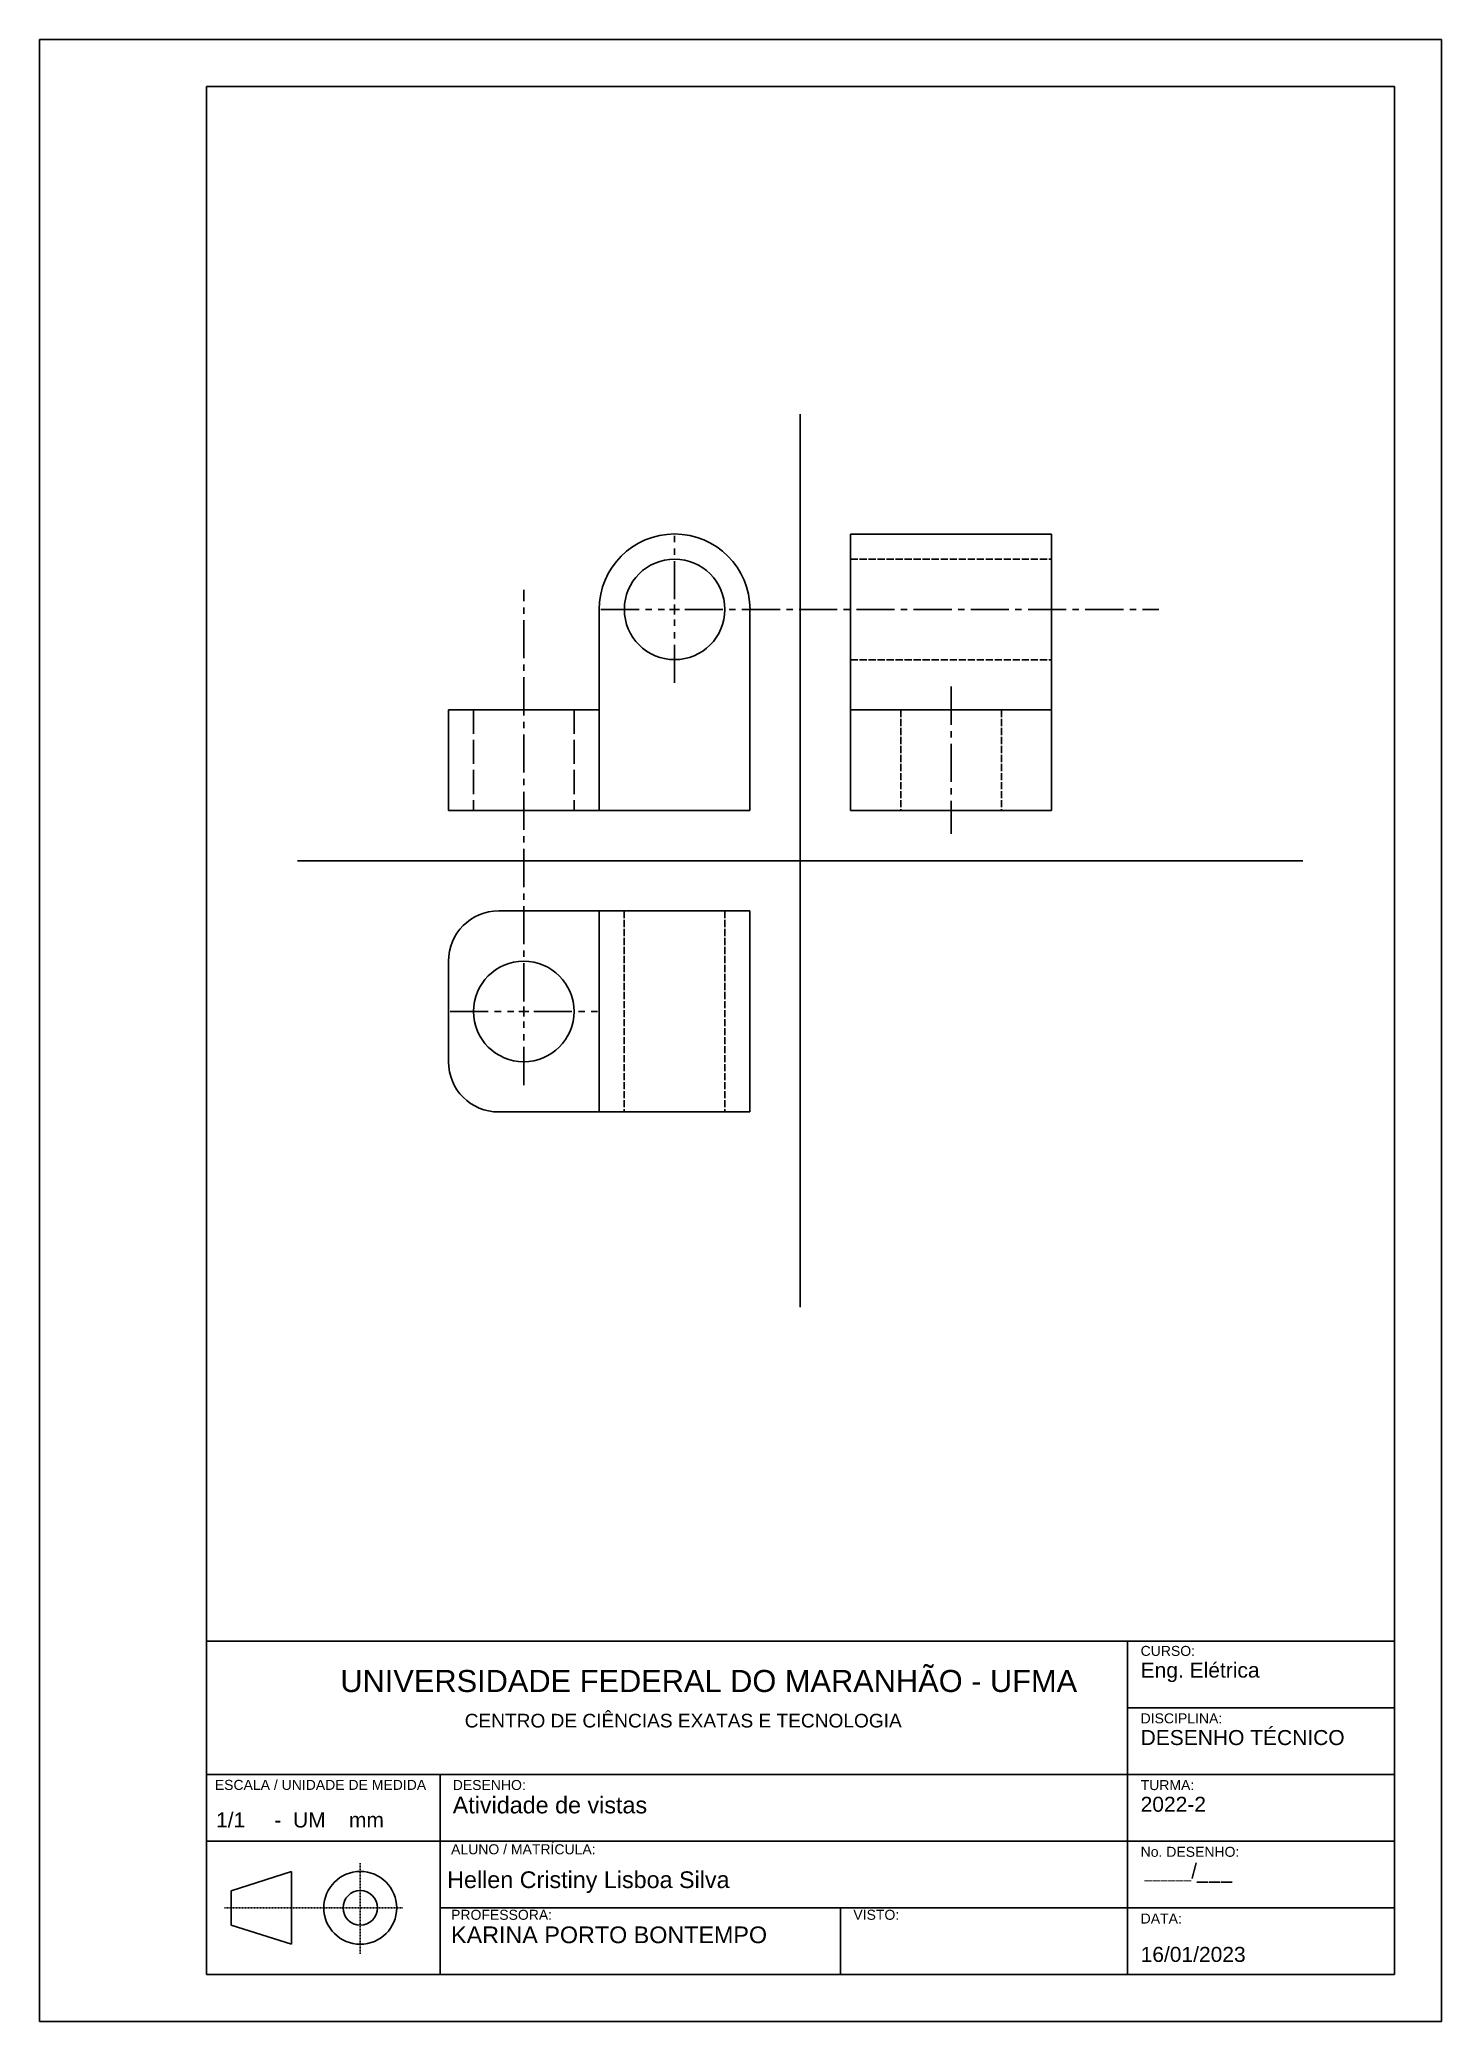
# Paper-space layout 'Layout1' of a CAD drawing. Header units: millimetres. Extents: x 0 to 210, y -3 to 294.
import ezdxf

# ---------------------------------------------------------------- set-up
doc = ezdxf.new("R2010")
doc.units = ezdxf.units.MM
doc.header["$LTSCALE"] = 0.3
for name, pattern in [('ACAD_ISO02W100', [15, 12, -3]), ('CENTER2', [28.575, 19.05, -3.175, 3.175, -3.175]), ('DASHDOT', [1, 0.5, -0.25, 0, -0.25])]:
    doc.linetypes.add(name, pattern=pattern)
doc.layers.add('aresta', color=3, linetype='Continuous')
doc.layers.add('aresta NV', color=3, linetype='ACAD_ISO02W100', transparency=0.5)
doc.styles.get("Standard").update_dxf_attribs({"font": 'arial.ttf'})

# ---------------------------------------------------------------- blocks, each defined once
blk = doc.blocks.new('*U15')
at = {"layer": 'aresta', "color": 0, "linetype": 'CENTER2', "transparency": 16777216}
for p, q in [((0, 1.51), (0, 11.03)), ((-11.03, 0), (-1.51, 0)), ((1.51, 0), (72.53, 0)), ((0, -11.03), (0, -1.51))]:
    blk.add_line(p, q, dxfattribs=at)
at = {"layer": 'aresta', "color": 0, "linetype": 'Continuous', "transparency": 16777216}
for p, q in [((-0.75, 0), (0.75, 0)), ((0, -0.75), (0, 0.75))]:
    blk.add_line(p, q, dxfattribs=at)
blk = doc.blocks.new('*U17')
at = {"layer": 'aresta NV', "color": 0, "linetype": 'CENTER2', "transparency": 16777216}
blk.add_line((0, 11.03), (0, -11.03), dxfattribs=at)
blk = doc.blocks.new('*U18')
at = {"layer": 'aresta NV', "color": 0, "linetype": 'CENTER2', "transparency": 16777216}
for p, q in [((0, 1.51), (0, 63.21)), ((-11.03, 0), (-1.51, 0)), ((1.51, 0), (11.03, 0)), ((0, -11.03), (0, -1.51))]:
    blk.add_line(p, q, dxfattribs=at)
at = {"layer": 'aresta NV', "color": 0, "linetype": 'Continuous', "transparency": 16777216}
for p, q in [((-0.75, 0), (0.75, 0)), ((0, -0.75), (0, 0.75))]:
    blk.add_line(p, q, dxfattribs=at)

psp = doc.layouts.get("Layout1")

# ---------------------------------------------------------------- linework, layer by layer
at = {"ltscale": 8}
for p, q in [((0.3, 294.4), (210.3, 294.4)), ((0.3, -2.6), (0.3, 294.4)), ((210.3, -2.6), (210.3, 294.4)), ((203.3, 287.4), (25.3, 287.4)), ((25.3, 4.4), (25.3, 287.4)), ((203.3, 4.4), (203.3, 287.4)), ((25.3, 54.4), (203.3, 54.4)), ((25.3, 54.4), (25.3, 4.4)), ((163.3, 54.4), (163.3, 4.4)), ((203.3, 4.4), (203.3, 54.4)), ((163.3, 44.4), (203.3, 44.4)), ((25.3, 34.4), (203.3, 34.4)), ((60.3, 34.4), (60.3, 4.4)), ((25.3, 24.4), (203.3, 24.4)), ((28.98, 16.98), (38.03, 19.87)), ((38.03, 8.95), (38.03, 19.87)), ((28.98, 11.83), (28.98, 16.98)), ((60.3, 14.4), (203.3, 14.4)), ((120.3, 14.4), (120.3, 4.4)), ((28.98, 11.83), (38.03, 8.95)), ((25.3, 4.4), (203.3, 4.4)), ((0.3, -2.6), (210.3, -2.6))]:
    psp.add_line(p, q, dxfattribs=at)
for p, q in [((114.26, 104.43), (114.26, 238.26)), ((114.26, 179.75), (114.26, 104.43)), ((121.79, 178.88), (151.91, 178.88)), ((114.26, 171.35), (38.94, 171.35)), ((38.94, 171.35), (189.57, 171.35)), ((69.07, 163.82), (106.72, 163.82))]:
    psp.add_line(p, q)
at = {"linetype": 'DASHDOT'}
for p, q in [((48.33, 21.13), (48.33, 7.54)), ((54.65, 14.41), (28, 14.41))]:
    psp.add_line(p, q, dxfattribs=at)
at = {"ltscale": 8}
for radius in [5.46, 2.58]:
    psp.add_circle((48.33, 14.41), radius, dxfattribs=at)
at = {"layer": 'aresta'}
for p, q in [((121.79, 178.88), (121.79, 220.3)), ((84.13, 193.94), (84.13, 209.01)), ((106.72, 178.88), (106.72, 209.01)), ((61.53, 178.88), (61.53, 193.94)), ((61.53, 193.94), (84.13, 193.94)), ((61.53, 178.88), (106.72, 178.88)), ((106.72, 178.88), (61.53, 178.88))]:
    psp.add_line(p, q, dxfattribs=at)
at = {"layer": 'aresta', "ltscale": 0.3}
for p, q in [((151.91, 220.3), (121.79, 220.3)), ((151.91, 178.88), (151.91, 220.3)), ((84.13, 193.94), (84.13, 178.88)), ((121.79, 193.94), (151.91, 193.94)), ((121.79, 178.88), (151.91, 178.88)), ((106.72, 163.82), (69.07, 163.82)), ((84.13, 163.82), (84.13, 133.69)), ((106.72, 133.69), (106.72, 163.82)), ((61.53, 156.29), (61.53, 141.22)), ((69.07, 133.69), (106.72, 133.69))]:
    psp.add_line(p, q, dxfattribs=at)
at = {"layer": 'aresta'}
psp.add_circle((95.43, 209.01), 7.53, dxfattribs=at)
at = {"layer": 'aresta', "ltscale": 0.3}
psp.add_circle((72.83, 148.75), 7.53, dxfattribs=at)
at = {"layer": 'aresta'}
psp.add_arc((95.43, 209.01), 11.3, 0, 180, dxfattribs=at)
at = {"layer": 'aresta', "ltscale": 0.3}
for centre, start, end in [((69.07, 156.29), 90, 180), ((69.07, 141.22), 180, 270)]:
    psp.add_arc(centre, 7.53, start, end, dxfattribs=at)
at = {"layer": 'aresta NV', "ltscale": 0.3}
for p, q in [((121.79, 216.54), (151.91, 216.54)), ((121.79, 201.47), (151.91, 201.47)), ((129.32, 193.94), (129.32, 178.88)), ((144.38, 193.94), (144.38, 178.88)), ((87.89, 163.82), (87.89, 133.69)), ((102.96, 163.82), (102.96, 133.69))]:
    psp.add_line(p, q, dxfattribs=at)
at = {"layer": 'aresta NV'}
for p, q in [((65.3, 193.94), (65.3, 178.88)), ((80.36, 193.94), (80.36, 178.88))]:
    psp.add_line(p, q, dxfattribs=at)

# ---------------------------------------------------------------- block references
at = {"layer": 'aresta', "linetype": 'CENTER2', "rotation": 8.537736462515939e-07}
psp.add_blockref('*U15', (95.43, 209.01), dxfattribs=at)
at = {"layer": 'aresta NV', "linetype": 'CENTER2', "rotation": 8.537736462515939e-07}
psp.add_blockref('*U18', (72.83, 148.75), dxfattribs=at)
at = {"layer": 'aresta NV', "linetype": 'CENTER2'}
psp.add_blockref('*U17', (136.85, 186.41), dxfattribs=at)

# ---------------------------------------------------------------- texts
at = {"ltscale": 8, "attachment_point": 1}
for s, width, heights, insert, char_height in [('{\\H0.66667x;CURSO: \\P}Eng. Elétrica', 215.4881, [-5.1], (165.25, 53.67), 2.25), ('^IUNIVERSIDADE FEDERAL DO MARANHÃO - UFMA', 647.5344, [-4.08], (32.15, 50.06), 3.3), ('CENTRO DE CIÊNCIAS EXATAS E TECNOLOGIA  ', 480.1997, [-2.6], (63.98, 43.49), 2.0475), ('{\\H0.66667x;DISCIPLINA: \\P}DESENHO TÉCNICO ', 215.4881, [-5.63], (165.25, 43.56), 2.25), ('\\A1;{\\H0.66667x;ESCALA / UNIDADE DE MEDIDA}', 178.593, [-1.55], (26.54, 33.59), 2.25), ('{\\H0.6x;DESENHO:\\P}Atividade de vistas', 178.593, [-6.63], (62.19, 33.57), 2.5), ('{\\H0.66667x;TURMA: \\P}2022-2', 215.4881, [-5.05], (165.25, 33.56), 2.25), ('\\A1;1/1     -  UM    mm', 178.593, [-2.33], (26.73, 28.71), 2.25), ('{\\H0.6x;ALUNO / MATRÍCULA:} ', 178.593, [-2.53], (61.94, 23.94), 2.5), ('{\\H0.66667x;No. DESENHO:\\P ______}/___', 215.4881, [-5.69], (165.25, 23.56), 2.25), ('{\\H0.6x;\\P}Hellen Cristiny Lisboa Silva', 178.593, [0], (61.35, 22.38), 2.5), ('{\\H0.6x;PROFESSORA:} \\PKARINA PORTO BONTEMPO', 349.3052, [-6.75], (61.94, 14.12), 2.5), ('{\\H0.6x;VISTO:} ', 178.593, [-2.53], (122.21, 14.12), 2.5), ('{\\H0.66667x;DATA:\\P \\P}16/01/2023', 215.4881, [-8.41], (165.25, 13.56), 2.25)]:
    psp.add_mtext_dynamic_manual_height_columns(s, width=width, gutter_width=12.5, heights=heights, dxfattribs=dict(at, insert=insert, char_height=char_height))

doc.saveas('drawing.dxf')
